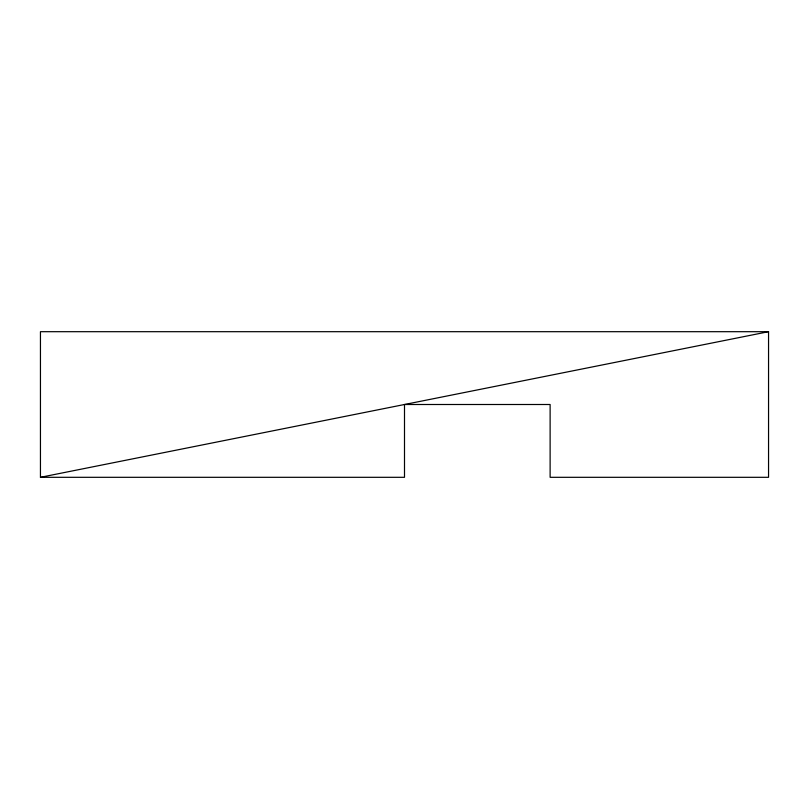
<?xml version="1.0" encoding="UTF-8"?>
<svg xmlns="http://www.w3.org/2000/svg" width="809" height="809" viewBox="0 0 809 809"><rect width="100%" height="100%" fill="white"/><g stroke="black" fill="none" stroke-linecap="round" stroke-linejoin="round"><path stroke-width="1.21" d="M40.45 477.31L768.55 331.69L768.55 477.31L550.12 477.31L550.12 404.5L404.5 404.5L404.5 477.31L40.45 477.31L40.45 331.69L768.55 331.69"/></g></svg>
